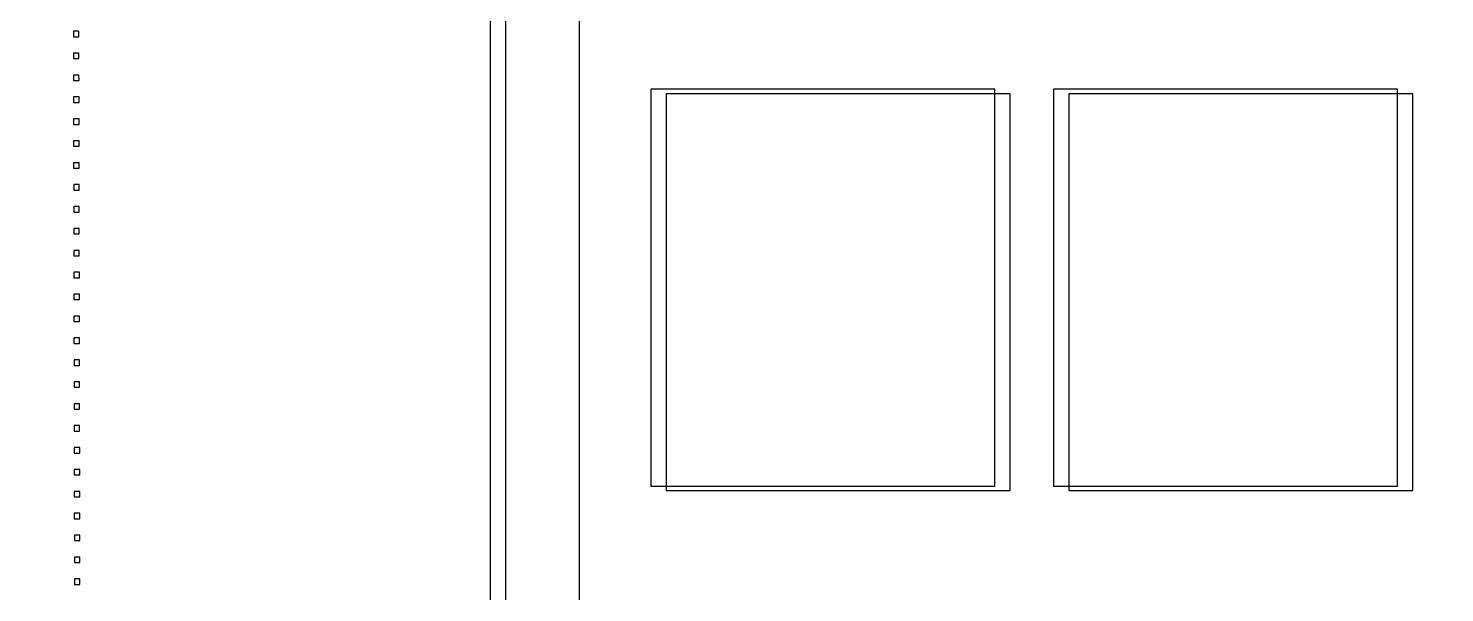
# Model space of a CAD drawing. Header units: centimetres. Extents: x -12.1 to 11.9, y -8.3 to 8.4.
# Drawn here: x -0.17 to 6.67, y 0.66 to 3.38 of the extents above; entities that cross this region are included whole.
import ezdxf

# ---------------------------------------------------------------- set-up
doc = ezdxf.new("R2010")
doc.units = ezdxf.units.CM
doc.header["$MEASUREMENT"] = 0
doc.layers.add('Layer 1', color=7, linetype='Continuous')

msp = doc.modelspace()

# ---------------------------------------------------------------- linework, layer by layer
at = {"layer": 'Layer 1', "lineweight": 25}
for points, knots in [([(-11.88608, 8.33415), (-11.91814, 8.33415), (-11.94396, 8.30833), (-11.94396, 8.27627), (-11.94396, 8.27627), (-11.94396, 8.27627), (-11.94396, -8.27673), (-11.94396, -8.27673), (-11.94396, -8.27673), (-11.94396, -8.30879), (-11.91814, -8.33461), (-11.88608, -8.33461), (-11.88608, -8.33461), (-11.88608, -8.33461), (0.03836, -8.33461), (0.03836, -8.33461), (0.03836, -8.33461), (0.03836, -8.33461), (0.08301, -8.33461), (0.08301, -8.33461), (0.08301, -8.33461), (0.08301, -8.33461), (11.94461, -8.33461), (11.94461, -8.33461), (11.94461, -8.33461), (11.94461, -8.33461), (11.94461, 8.33414), (11.94461, 8.33414), (11.94461, 8.33414), (11.94461, 8.33414), (0.08301, 8.33414), (0.08301, 8.33414), (0.08301, 8.33414), (0.08301, 8.33414), (0.03836, 8.33414), (0.03836, 8.33414), (0.03836, 8.33414), (0.03836, 8.33414), (-11.88608, 8.33414), (-11.88608, 8.33414), (-11.88608, 8.33414), (-11.88608, 8.33414), (-11.88608, 8.33415), (-11.88608, 8.33415)], [0, 0, 0, 0, 0.0833333, 0.0833333, 0.0833333, 0.0833333, 0.1666667, 0.1666667, 0.1666667, 0.1666667, 0.25, 0.25, 0.25, 0.25, 0.3333333, 0.3333333, 0.3333333, 0.3333333, 0.4166667, 0.4166667, 0.4166667, 0.4166667, 0.5, 0.5, 0.5, 0.5, 0.5833333, 0.5833333, 0.5833333, 0.5833333, 0.6666667, 0.6666667, 0.6666667, 0.6666667, 0.75, 0.75, 0.75, 0.75, 0.8333333, 0.8333333, 0.8333333, 0.8333333, 1, 1, 1, 1]), ([(2.37594, 5.77087), (2.24403, 5.77087), (2.13779, 5.68366), (2.13779, 5.57538), (2.13779, 5.57538), (2.13779, 5.57538), (2.13779, -3.90035), (2.13779, -3.90035), (2.13779, -3.90035), (2.13779, -4.00863), (2.24403, -4.09584), (2.37594, -4.09584), (2.37594, -4.09584), (2.37594, -4.09584), (8.99844, -4.09584), (8.99844, -4.09584), (8.99844, -4.09584), (9.13035, -4.09584), (9.23658, -4.00863), (9.23658, -3.90035), (9.23658, -3.90035), (9.23658, -3.90035), (9.23658, 5.57538), (9.23658, 5.57538), (9.23658, 5.57538), (9.23658, 5.68366), (9.13034, 5.77087), (8.99844, 5.77087), (8.99844, 5.77087), (8.99844, 5.77087), (2.37594, 5.77087), (2.37594, 5.77087)], [0, 0, 0, 0, 0.1111111, 0.1111111, 0.1111111, 0.1111111, 0.2222222, 0.2222222, 0.2222222, 0.2222222, 0.3333333, 0.3333333, 0.3333333, 0.3333333, 0.4444444, 0.4444444, 0.4444444, 0.4444444, 0.5555556, 0.5555556, 0.5555556, 0.5555556, 0.6666667, 0.6666667, 0.6666667, 0.6666667, 0.7777778, 0.7777778, 0.7777778, 0.7777778, 1, 1, 1, 1]), ([(2.55107, 5.52213), (2.55107, 5.52213), (9.13175, 5.52213), (9.13175, 5.52213), (9.13175, 5.52213), (9.16381, 5.52213), (9.18963, 5.49631), (9.18963, 5.46425), (9.18963, 5.46425), (9.18963, 5.46425), (9.18963, -4.0624), (9.18963, -4.0624), (9.18963, -4.0624), (9.18963, -4.09446), (9.16381, -4.12028), (9.13175, -4.12028), (9.13175, -4.12028), (9.13175, -4.12028), (2.55107, -4.12028), (2.55107, -4.12028), (2.55107, -4.12028), (2.51901, -4.12028), (2.49319, -4.09446), (2.49319, -4.0624), (2.49319, -4.0624), (2.49319, -4.0624), (2.49319, 5.46425), (2.49319, 5.46425), (2.49319, 5.46425), (2.49319, 5.49631), (2.51901, 5.52213), (2.55107, 5.52213)], [0, 0, 0, 0, 0.1111111, 0.1111111, 0.1111111, 0.1111111, 0.2222222, 0.2222222, 0.2222222, 0.2222222, 0.3333333, 0.3333333, 0.3333333, 0.3333333, 0.4444444, 0.4444444, 0.4444444, 0.4444444, 0.5555556, 0.5555556, 0.5555556, 0.5555556, 0.6666667, 0.6666667, 0.6666667, 0.6666667, 0.7777778, 0.7777778, 0.7777778, 0.7777778, 1, 1, 1, 1]), ([(0.05075, 3.36825), (0.05075, 3.36825), (0.07721, 3.36825), (0.07721, 3.36825), (0.07721, 3.36825), (0.07721, 3.36825), (0.07721, 3.34179), (0.07721, 3.34179), (0.07721, 3.34179), (0.07721, 3.34179), (0.05075, 3.34179), (0.05075, 3.34179), (0.05075, 3.34179), (0.05075, 3.34179), (0.05075, 3.36825), (0.05075, 3.36825)], [0, 0, 0, 0, 0.2, 0.2, 0.2, 0.2, 0.4, 0.4, 0.4, 0.4, 0.6, 0.6, 0.6, 0.6, 1, 1, 1, 1]), ([(0.05075, 3.26242), (0.05075, 3.26242), (0.07721, 3.26242), (0.07721, 3.26242), (0.07721, 3.26242), (0.07721, 3.26242), (0.07721, 3.23596), (0.07721, 3.23596), (0.07721, 3.23596), (0.07721, 3.23596), (0.05075, 3.23596), (0.05075, 3.23596), (0.05075, 3.23596), (0.05075, 3.23596), (0.05075, 3.26242), (0.05075, 3.26242)], [0, 0, 0, 0, 0.2, 0.2, 0.2, 0.2, 0.4, 0.4, 0.4, 0.4, 0.6, 0.6, 0.6, 0.6, 1, 1, 1, 1]), ([(0.05075, 3.15659), (0.05075, 3.15659), (0.07721, 3.15659), (0.07721, 3.15659), (0.07721, 3.15659), (0.07721, 3.15659), (0.07804, 3.13013), (0.07804, 3.13013), (0.07804, 3.13013), (0.07804, 3.13013), (0.05158, 3.13013), (0.05158, 3.13013), (0.05158, 3.13013), (0.05158, 3.13013), (0.05075, 3.15659), (0.05075, 3.15659)], [0, 0, 0, 0, 0.2, 0.2, 0.2, 0.2, 0.4, 0.4, 0.4, 0.4, 0.6, 0.6, 0.6, 0.6, 1, 1, 1, 1]), ([(0.05158, 3.05075), (0.05158, 3.05075), (0.07804, 3.05075), (0.07804, 3.05075), (0.07804, 3.05075), (0.07804, 3.05075), (0.07804, 3.02429), (0.07804, 3.02429), (0.07804, 3.02429), (0.07804, 3.02429), (0.05158, 3.02429), (0.05158, 3.02429), (0.05158, 3.02429), (0.05158, 3.02429), (0.05158, 3.05075), (0.05158, 3.05075)], [0, 0, 0, 0, 0.2, 0.2, 0.2, 0.2, 0.4, 0.4, 0.4, 0.4, 0.6, 0.6, 0.6, 0.6, 1, 1, 1, 1]), ([(2.91176, 3.06662), (2.91176, 3.06662), (4.5729, 3.06662), (4.5729, 3.06662), (4.5729, 3.06662), (4.5729, 3.06662), (4.5729, 1.14915), (4.5729, 1.14915), (4.5729, 1.14915), (4.5729, 1.14915), (2.91176, 1.14915), (2.91176, 1.14915), (2.91176, 1.14915), (2.91176, 1.14915), (2.91176, 3.06662), (2.91176, 3.06662)], [0, 0, 0, 0, 0.2, 0.2, 0.2, 0.2, 0.4, 0.4, 0.4, 0.4, 0.6, 0.6, 0.6, 0.6, 1, 1, 1, 1]), ([(4.85662, 3.06662), (4.85662, 3.06662), (6.51776, 3.06662), (6.51776, 3.06662), (6.51776, 3.06662), (6.51776, 3.06662), (6.51776, 1.14915), (6.51776, 1.14915), (6.51776, 1.14915), (6.51776, 1.14915), (4.85662, 1.14915), (4.85662, 1.14915), (4.85662, 1.14915), (4.85662, 1.14915), (4.85662, 3.06662), (4.85662, 3.06662)], [0, 0, 0, 0, 0.2, 0.2, 0.2, 0.2, 0.4, 0.4, 0.4, 0.4, 0.6, 0.6, 0.6, 0.6, 1, 1, 1, 1]), ([(0.05158, 2.94492), (0.05158, 2.94492), (0.07804, 2.94492), (0.07804, 2.94492), (0.07804, 2.94492), (0.07804, 2.94492), (0.07804, 2.91846), (0.07804, 2.91846), (0.07804, 2.91846), (0.07804, 2.91846), (0.05158, 2.91846), (0.05158, 2.91846), (0.05158, 2.91846), (0.05158, 2.91846), (0.05158, 2.94492), (0.05158, 2.94492)], [0, 0, 0, 0, 0.2, 0.2, 0.2, 0.2, 0.4, 0.4, 0.4, 0.4, 0.6, 0.6, 0.6, 0.6, 1, 1, 1, 1]), ([(0.05158, 2.83909), (0.05158, 2.83909), (0.07804, 2.83909), (0.07804, 2.83909), (0.07804, 2.83909), (0.07804, 2.83909), (0.07804, 2.81263), (0.07804, 2.81263), (0.07804, 2.81263), (0.07804, 2.81263), (0.05158, 2.81263), (0.05158, 2.81263), (0.05158, 2.81263), (0.05158, 2.81263), (0.05158, 2.83909), (0.05158, 2.83909)], [0, 0, 0, 0, 0.2, 0.2, 0.2, 0.2, 0.4, 0.4, 0.4, 0.4, 0.6, 0.6, 0.6, 0.6, 1, 1, 1, 1]), ([(0.05158, 2.73325), (0.05158, 2.73325), (0.07804, 2.73325), (0.07804, 2.73325), (0.07804, 2.73325), (0.07804, 2.73325), (0.07804, 2.70679), (0.07804, 2.70679), (0.07804, 2.70679), (0.07804, 2.70679), (0.05158, 2.70679), (0.05158, 2.70679), (0.05158, 2.70679), (0.05158, 2.70679), (0.05158, 2.73325), (0.05158, 2.73325)], [0, 0, 0, 0, 0.2, 0.2, 0.2, 0.2, 0.4, 0.4, 0.4, 0.4, 0.6, 0.6, 0.6, 0.6, 1, 1, 1, 1]), ([(0.0524, 2.62742), (0.0524, 2.62742), (0.07886, 2.62742), (0.07886, 2.62742), (0.07886, 2.62742), (0.07886, 2.62742), (0.07886, 2.60096), (0.07886, 2.60096), (0.07886, 2.60096), (0.07886, 2.60096), (0.0524, 2.60096), (0.0524, 2.60096), (0.0524, 2.60096), (0.0524, 2.60096), (0.0524, 2.62742), (0.0524, 2.62742)], [0, 0, 0, 0, 0.2, 0.2, 0.2, 0.2, 0.4, 0.4, 0.4, 0.4, 0.6, 0.6, 0.6, 0.6, 1, 1, 1, 1]), ([(0.0524, 2.52159), (0.0524, 2.52159), (0.07886, 2.52159), (0.07886, 2.52159), (0.07886, 2.52159), (0.07886, 2.52159), (0.07886, 2.49513), (0.07886, 2.49513), (0.07886, 2.49513), (0.07886, 2.49513), (0.0524, 2.49513), (0.0524, 2.49513), (0.0524, 2.49513), (0.0524, 2.49513), (0.0524, 2.52159), (0.0524, 2.52159)], [0, 0, 0, 0, 0.2, 0.2, 0.2, 0.2, 0.4, 0.4, 0.4, 0.4, 0.6, 0.6, 0.6, 0.6, 1, 1, 1, 1]), ([(0.0524, 2.41575), (0.0524, 2.41575), (0.07886, 2.41575), (0.07886, 2.41575), (0.07886, 2.41575), (0.07886, 2.41575), (0.07886, 2.38929), (0.07886, 2.38929), (0.07886, 2.38929), (0.07886, 2.38929), (0.0524, 2.38929), (0.0524, 2.38929), (0.0524, 2.38929), (0.0524, 2.38929), (0.0524, 2.41575), (0.0524, 2.41575)], [0, 0, 0, 0, 0.2, 0.2, 0.2, 0.2, 0.4, 0.4, 0.4, 0.4, 0.6, 0.6, 0.6, 0.6, 1, 1, 1, 1]), ([(0.0524, 2.30992), (0.0524, 2.30992), (0.07886, 2.30992), (0.07886, 2.30992), (0.07886, 2.30992), (0.07886, 2.30992), (0.07886, 2.28346), (0.07886, 2.28346), (0.07886, 2.28346), (0.07886, 2.28346), (0.0524, 2.28346), (0.0524, 2.28346), (0.0524, 2.28346), (0.0524, 2.28346), (0.0524, 2.30992), (0.0524, 2.30992)], [0, 0, 0, 0, 0.2, 0.2, 0.2, 0.2, 0.4, 0.4, 0.4, 0.4, 0.6, 0.6, 0.6, 0.6, 1, 1, 1, 1]), ([(0.05323, 2.20409), (0.05323, 2.20409), (0.07969, 2.20409), (0.07969, 2.20409), (0.07969, 2.20409), (0.07969, 2.20409), (0.07969, 2.17763), (0.07969, 2.17763), (0.07969, 2.17763), (0.07969, 2.17763), (0.05323, 2.17763), (0.05323, 2.17763), (0.05323, 2.17763), (0.05323, 2.17763), (0.05323, 2.20409), (0.05323, 2.20409)], [0, 0, 0, 0, 0.2, 0.2, 0.2, 0.2, 0.4, 0.4, 0.4, 0.4, 0.6, 0.6, 0.6, 0.6, 1, 1, 1, 1]), ([(0.05323, 2.09825), (0.05323, 2.09825), (0.07969, 2.09825), (0.07969, 2.09825), (0.07969, 2.09825), (0.07969, 2.09825), (0.07969, 2.07179), (0.07969, 2.07179), (0.07969, 2.07179), (0.07969, 2.07179), (0.05323, 2.07179), (0.05323, 2.07179), (0.05323, 2.07179), (0.05323, 2.07179), (0.05323, 2.09825), (0.05323, 2.09825)], [0, 0, 0, 0, 0.2, 0.2, 0.2, 0.2, 0.4, 0.4, 0.4, 0.4, 0.6, 0.6, 0.6, 0.6, 1, 1, 1, 1]), ([(0.05323, 1.99242), (0.05323, 1.99242), (0.07969, 1.99242), (0.07969, 1.99242), (0.07969, 1.99242), (0.07969, 1.99242), (0.07969, 1.96596), (0.07969, 1.96596), (0.07969, 1.96596), (0.07969, 1.96596), (0.05323, 1.96596), (0.05323, 1.96596), (0.05323, 1.96596), (0.05323, 1.96596), (0.05323, 1.99242), (0.05323, 1.99242)], [0, 0, 0, 0, 0.2, 0.2, 0.2, 0.2, 0.4, 0.4, 0.4, 0.4, 0.6, 0.6, 0.6, 0.6, 1, 1, 1, 1]), ([(0.05323, 1.88659), (0.05323, 1.88659), (0.07969, 1.88659), (0.07969, 1.88659), (0.07969, 1.88659), (0.07969, 1.88659), (0.07969, 1.86013), (0.07969, 1.86013), (0.07969, 1.86013), (0.07969, 1.86013), (0.05323, 1.86013), (0.05323, 1.86013), (0.05323, 1.86013), (0.05323, 1.86013), (0.05323, 1.88659), (0.05323, 1.88659)], [0, 0, 0, 0, 0.2, 0.2, 0.2, 0.2, 0.4, 0.4, 0.4, 0.4, 0.6, 0.6, 0.6, 0.6, 1, 1, 1, 1]), ([(0.05405, 1.78075), (0.05405, 1.78075), (0.08051, 1.78075), (0.08051, 1.78075), (0.08051, 1.78075), (0.08051, 1.78075), (0.08051, 1.75429), (0.08051, 1.75429), (0.08051, 1.75429), (0.08051, 1.75429), (0.05405, 1.75429), (0.05405, 1.75429), (0.05405, 1.75429), (0.05405, 1.75429), (0.05405, 1.78075), (0.05405, 1.78075)], [0, 0, 0, 0, 0.2, 0.2, 0.2, 0.2, 0.4, 0.4, 0.4, 0.4, 0.6, 0.6, 0.6, 0.6, 1, 1, 1, 1]), ([(0.05405, 1.67492), (0.05405, 1.67492), (0.08051, 1.67492), (0.08051, 1.67492), (0.08051, 1.67492), (0.08051, 1.67492), (0.08051, 1.64846), (0.08051, 1.64846), (0.08051, 1.64846), (0.08051, 1.64846), (0.05405, 1.64846), (0.05405, 1.64846), (0.05405, 1.64846), (0.05405, 1.64846), (0.05405, 1.67492), (0.05405, 1.67492)], [0, 0, 0, 0, 0.2, 0.2, 0.2, 0.2, 0.4, 0.4, 0.4, 0.4, 0.6, 0.6, 0.6, 0.6, 1, 1, 1, 1]), ([(0.05405, 1.56909), (0.05405, 1.56909), (0.08051, 1.56909), (0.08051, 1.56909), (0.08051, 1.56909), (0.08051, 1.56909), (0.08051, 1.54263), (0.08051, 1.54263), (0.08051, 1.54263), (0.08051, 1.54263), (0.05405, 1.54263), (0.05405, 1.54263), (0.05405, 1.54263), (0.05405, 1.54263), (0.05405, 1.56909), (0.05405, 1.56909)], [0, 0, 0, 0, 0.2, 0.2, 0.2, 0.2, 0.4, 0.4, 0.4, 0.4, 0.6, 0.6, 0.6, 0.6, 1, 1, 1, 1]), ([(0.05405, 1.46325), (0.05405, 1.46325), (0.08051, 1.46325), (0.08051, 1.46325), (0.08051, 1.46325), (0.08051, 1.46325), (0.08051, 1.43679), (0.08051, 1.43679), (0.08051, 1.43679), (0.08051, 1.43679), (0.05405, 1.43679), (0.05405, 1.43679), (0.05405, 1.43679), (0.05405, 1.43679), (0.05405, 1.46325), (0.05405, 1.46325)], [0, 0, 0, 0, 0.2, 0.2, 0.2, 0.2, 0.4, 0.4, 0.4, 0.4, 0.6, 0.6, 0.6, 0.6, 1, 1, 1, 1]), ([(0.05488, 1.35742), (0.05488, 1.35742), (0.08134, 1.35742), (0.08134, 1.35742), (0.08134, 1.35742), (0.08134, 1.35742), (0.08134, 1.33096), (0.08134, 1.33096), (0.08134, 1.33096), (0.08134, 1.33096), (0.05488, 1.33096), (0.05488, 1.33096), (0.05488, 1.33096), (0.05488, 1.33096), (0.05488, 1.35742), (0.05488, 1.35742)], [0, 0, 0, 0, 0.2, 0.2, 0.2, 0.2, 0.4, 0.4, 0.4, 0.4, 0.6, 0.6, 0.6, 0.6, 1, 1, 1, 1]), ([(0.05488, 1.25159), (0.05488, 1.25159), (0.08134, 1.25159), (0.08134, 1.25159), (0.08134, 1.25159), (0.08134, 1.25159), (0.08134, 1.22513), (0.08134, 1.22513), (0.08134, 1.22513), (0.08134, 1.22513), (0.05488, 1.22513), (0.05488, 1.22513), (0.05488, 1.22513), (0.05488, 1.22513), (0.05488, 1.25159), (0.05488, 1.25159)], [0, 0, 0, 0, 0.2, 0.2, 0.2, 0.2, 0.4, 0.4, 0.4, 0.4, 0.6, 0.6, 0.6, 0.6, 1, 1, 1, 1]), ([(0.05488, 1.14575), (0.05488, 1.14575), (0.08134, 1.14575), (0.08134, 1.14575), (0.08134, 1.14575), (0.08134, 1.14575), (0.08134, 1.11929), (0.08134, 1.11929), (0.08134, 1.11929), (0.08134, 1.11929), (0.05488, 1.11929), (0.05488, 1.11929), (0.05488, 1.11929), (0.05488, 1.11929), (0.05488, 1.14575), (0.05488, 1.14575)], [0, 0, 0, 0, 0.2, 0.2, 0.2, 0.2, 0.4, 0.4, 0.4, 0.4, 0.6, 0.6, 0.6, 0.6, 1, 1, 1, 1]), ([(0.05488, 1.03992), (0.05488, 1.03992), (0.08134, 1.03992), (0.08134, 1.03992), (0.08134, 1.03992), (0.08134, 1.03992), (0.08134, 1.01346), (0.08134, 1.01346), (0.08134, 1.01346), (0.08134, 1.01346), (0.05488, 1.01346), (0.05488, 1.01346), (0.05488, 1.01346), (0.05488, 1.01346), (0.05488, 1.03992), (0.05488, 1.03992)], [0, 0, 0, 0, 0.2, 0.2, 0.2, 0.2, 0.4, 0.4, 0.4, 0.4, 0.6, 0.6, 0.6, 0.6, 1, 1, 1, 1]), ([(0.05571, 0.93409), (0.05571, 0.93409), (0.08217, 0.93409), (0.08217, 0.93409), (0.08217, 0.93409), (0.08217, 0.93409), (0.08217, 0.90763), (0.08217, 0.90763), (0.08217, 0.90763), (0.08217, 0.90763), (0.05571, 0.90763), (0.05571, 0.90763), (0.05571, 0.90763), (0.05571, 0.90763), (0.05571, 0.93409), (0.05571, 0.93409)], [0, 0, 0, 0, 0.2, 0.2, 0.2, 0.2, 0.4, 0.4, 0.4, 0.4, 0.6, 0.6, 0.6, 0.6, 1, 1, 1, 1]), ([(0.05571, 0.82825), (0.05571, 0.82825), (0.08217, 0.82825), (0.08217, 0.82825), (0.08217, 0.82825), (0.08217, 0.82825), (0.08217, 0.80179), (0.08217, 0.80179), (0.08217, 0.80179), (0.08217, 0.80179), (0.05571, 0.80179), (0.05571, 0.80179), (0.05571, 0.80179), (0.05571, 0.80179), (0.05571, 0.82825), (0.05571, 0.82825)], [0, 0, 0, 0, 0.2, 0.2, 0.2, 0.2, 0.4, 0.4, 0.4, 0.4, 0.6, 0.6, 0.6, 0.6, 1, 1, 1, 1]), ([(0.05571, 0.72242), (0.05571, 0.72242), (0.08217, 0.72242), (0.08217, 0.72242), (0.08217, 0.72242), (0.08217, 0.72242), (0.08217, 0.69596), (0.08217, 0.69596), (0.08217, 0.69596), (0.08217, 0.69596), (0.05571, 0.69596), (0.05571, 0.69596), (0.05571, 0.69596), (0.05571, 0.69596), (0.05571, 0.72242), (0.05571, 0.72242)], [0, 0, 0, 0, 0.2, 0.2, 0.2, 0.2, 0.4, 0.4, 0.4, 0.4, 0.6, 0.6, 0.6, 0.6, 1, 1, 1, 1])]:
    msp.add_open_spline(points, degree=3, knots=knots, dxfattribs=at)
at = {"layer": 'Layer 1', "color": 250, "lineweight": 25}
for points, knots in [([(2.30223, 5.79244), (2.17032, 5.79244), (2.06408, 5.70523), (2.06408, 5.59695), (2.06408, 5.59695), (2.06408, 5.59695), (2.06408, -3.87877), (2.06408, -3.87877), (2.06408, -3.87877), (2.06408, -3.98705), (2.17032, -4.07426), (2.30223, -4.07426), (2.30223, -4.07426), (2.30223, -4.07426), (8.92473, -4.07426), (8.92473, -4.07426), (8.92473, -4.07426), (9.05664, -4.07426), (9.16287, -3.98705), (9.16287, -3.87877), (9.16287, -3.87877), (9.16287, -3.87877), (9.16287, 5.59695), (9.16287, 5.59695), (9.16287, 5.59695), (9.16287, 5.70523), (9.05663, 5.79244), (8.92473, 5.79244), (8.92473, 5.79244), (8.92473, 5.79244), (2.30223, 5.79244), (2.30223, 5.79244)], [0, 0, 0, 0, 0.1111111, 0.1111111, 0.1111111, 0.1111111, 0.2222222, 0.2222222, 0.2222222, 0.2222222, 0.3333333, 0.3333333, 0.3333333, 0.3333333, 0.4444444, 0.4444444, 0.4444444, 0.4444444, 0.5555556, 0.5555556, 0.5555556, 0.5555556, 0.6666667, 0.6666667, 0.6666667, 0.6666667, 0.7777778, 0.7777778, 0.7777778, 0.7777778, 1, 1, 1, 1]), ([(2.83805, 3.08819), (2.83805, 3.08819), (4.49919, 3.08819), (4.49919, 3.08819), (4.49919, 3.08819), (4.49919, 3.08819), (4.49919, 1.17072), (4.49919, 1.17072), (4.49919, 1.17072), (4.49919, 1.17072), (2.83805, 1.17072), (2.83805, 1.17072), (2.83805, 1.17072), (2.83805, 1.17072), (2.83805, 3.08819), (2.83805, 3.08819)], [0, 0, 0, 0, 0.2, 0.2, 0.2, 0.2, 0.4, 0.4, 0.4, 0.4, 0.6, 0.6, 0.6, 0.6, 1, 1, 1, 1]), ([(4.78291, 3.08819), (4.78291, 3.08819), (6.44405, 3.08819), (6.44405, 3.08819), (6.44405, 3.08819), (6.44405, 3.08819), (6.44405, 1.17072), (6.44405, 1.17072), (6.44405, 1.17072), (6.44405, 1.17072), (4.78291, 1.17072), (4.78291, 1.17072), (4.78291, 1.17072), (4.78291, 1.17072), (4.78291, 3.08819), (4.78291, 3.08819)], [0, 0, 0, 0, 0.2, 0.2, 0.2, 0.2, 0.4, 0.4, 0.4, 0.4, 0.6, 0.6, 0.6, 0.6, 1, 1, 1, 1])]:
    msp.add_open_spline(points, degree=3, knots=knots, dxfattribs=at)

doc.saveas('drawing.dxf')
